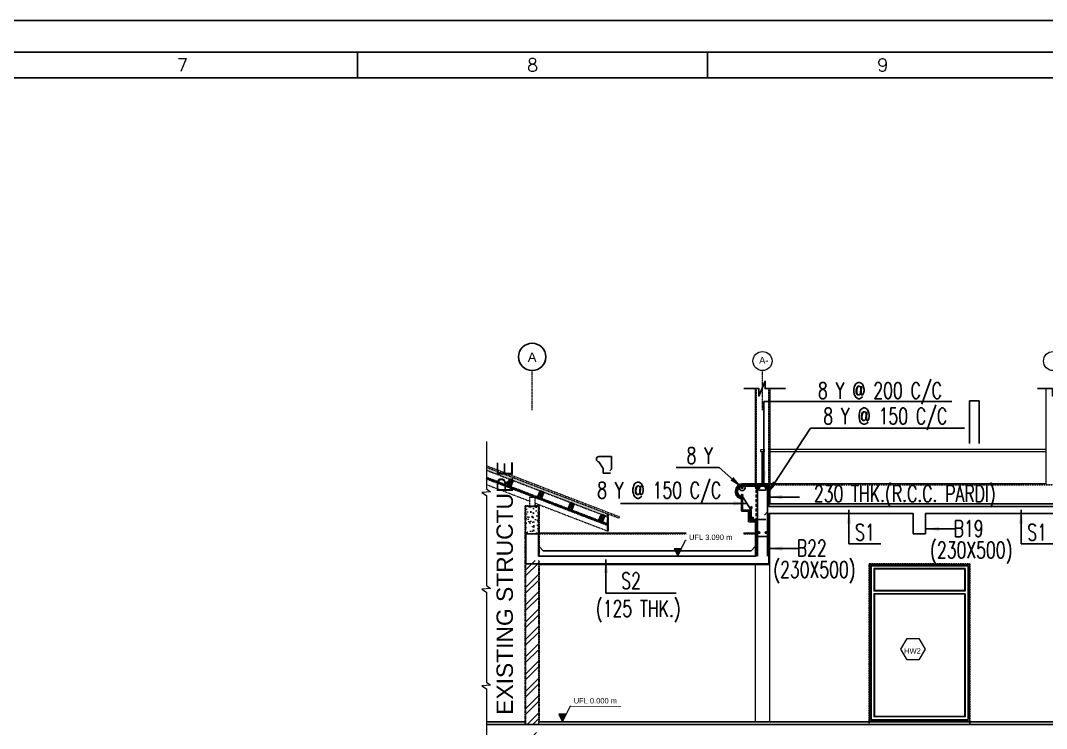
# Model space of a CAD drawing. Header units: millimetres. Extents: x 2659630 to 6742168, y -2425387 to -732288.
# Drawn here: x 3279161 to 3298002, y -1190634 to -1177630 of the extents above; entities that cross this region are included whole.
import ezdxf
from ezdxf.enums import TextEntityAlignment as Align

# ---------------------------------------------------------------- set-up
doc = ezdxf.new("R2010")
doc.units = ezdxf.units.MM
for name, pattern in [('DASHED', [0.75, 0.5, -0.25]), ('Grid Line', [22.225, 12.7, -3.175, 3.175, -3.175]), ('Hidden', [7.14375, 4.7625, -2.38125]), ('Overhead', [3.96875, 2.38125, -1.5875])]:
    doc.linetypes.add(name, pattern=pattern)
for name, color, linetype, lineweight in [('A-ANNO-DIMS', 211, 'Continuous', 9), ('A-DETL-THIN', 151, 'Continuous', 18), ('A-DOOR', 31, 'Continuous', 18), ('A-DOOR-FRAM', 31, 'Continuous', 18), ('A-FLOR-HRAL', 11, 'Continuous', 18), ('A-FLOR-OVHD', 1, 'Overhead', 18), ('A-GENM', 13, 'Continuous', 18), ('A-GLAZ-IDEN', 152, 'Continuous', 9), ('A-GRID-MODE', 80, 'Continuous', 0), ('A-hatch', 253, 'Continuous', 0), ('A-PLASTER', 50, 'Continuous', 0), ('A-STAIRS', 31, 'Continuous', 18), ('A-STRUCTURE ABOVE', 251, 'DASHED', 0), ('A-WALL', 113, 'Continuous', 9), ('A-WALL-PATT', 111, 'Continuous', 0), ('G-ANNO-DIMS', 111, 'Continuous', 9), ('I-WALL', 2, 'Continuous', 18), ('licensing text', 7, 'Continuous', 5), ('S-GRID', 1, 'Continuous', 9), ('S-GRID-IDEN', 1, 'Continuous', 9), ('section roof', 37, 'Continuous', 20), ('section-steel', 27, 'Continuous', 30)]:
    doc.layers.add(name, color=color, linetype=linetype, lineweight=lineweight)
for name, color, linetype in [('A-COLUMN', 12, 'Continuous'), ('A-LINE 08', 8, 'Continuous'), ('A-LINE-1 HIDDEN', 1, 'Continuous'), ('A-MOULDING', 20, 'Continuous'), ('A-WATER PROOFING', 30, 'Continuous'), ('PNA', 8, 'Continuous'), ('S-BEAM NO', 3, 'Continuous'), ('S-BRECK LINE', 8, 'Continuous'), ('S-COLUMN', 1, 'Continuous'), ('S-COLUMN NO', 2, 'Continuous'), ('S-CONCRET LINE', 4, 'Continuous'), ('S-DIM-1', 5, 'Continuous'), ('S-REINFORCEMENT', 6, 'Continuous')]:
    doc.layers.add(name, color=color, linetype=linetype)
doc.layers.get('A-ANNO-DIMS').off()
doc.styles.add('Arial', font='arial.ttf', dxfattribs={"height": 123})
doc.styles.add('Arial_1', font='arial.ttf', dxfattribs={"height": 98.353293})
doc.styles.add('Arial_2', font='arial.ttf', dxfattribs={"height": 121.981135})
doc.styles.add('ROMANS', font='r.shx', dxfattribs={"width": 0.7})
doc.dimstyles.new('dim100', dxfattribs={"dimtxt": 250, "dimasz": 250, "dimexe": 200, "dimexo": 200, "dimgap": 100, "dimtad": 1, "dimdec": 0, "dimrnd": 1, "dimzin": 0, "dimdsep": 46, "dimtxsty": 'ROMANS', "dimcen": 0, "dimclrd": 5, "dimclre": 5, "dimclrt": 4, "dimadec": 0, "dimazin": 0, "dimtfac": 1, "dimtdec": 0, "dimtix": 1, "dimtofl": 0, "dimtmove": 2, "dimatfit": 3, "dimfxl": 1, "dimtolj": 1, "dimtzin": 0, "dimlwd": -1, "dimlwe": -1, "dimarcsym": 0})
doc.dimstyles.new('dim33.33', dxfattribs={"dimtxt": 250, "dimasz": 250, "dimexe": 200, "dimexo": 200, "dimgap": 100, "dimtad": 1, "dimdec": 0, "dimlfac": 0.333331, "dimzin": 0, "dimdsep": 46, "dimtxsty": 'ROMANS', "dimcen": 0, "dimclrd": 5, "dimclre": 5, "dimclrt": 4, "dimadec": 0, "dimazin": 0, "dimtfac": 1, "dimtdec": 0, "dimtix": 1, "dimtofl": 0, "dimtmove": 2, "dimatfit": 3, "dimfxl": 1, "dimtolj": 1, "dimtzin": 0, "dimlwd": -1, "dimlwe": -1, "dimarcsym": 0})

# ---------------------------------------------------------------- blocks, each defined once
blk = doc.blocks.new('A1_SHEET.')
at = {"flags": 128}
blk.add_lwpolyline([(0, 0), (0, 594), (841, 594), (841, 0)], close=True, dxfattribs=at)
at = {"layer": 'PNA'}
for p, q in [((486.42, 587.8), (486.42, 582.8)), ((554.83, 587.8), (554.83, 582.8))]:
    blk.add_line(p, q, dxfattribs=at)
at = {"layer": 'PNA', "color": 1}
for points in [[(7.5, 6.2), (833.5, 6.2), (833.5, 587.8), (7.5, 587.8)], [(17.5, 11.2), (828.5, 11.2), (828.5, 582.8), (17.5, 582.8)]]:
    blk.add_lwpolyline(points, close=True, dxfattribs=at)
at = {"layer": 'PNA', "style": 'ROMANS'}
for s, p in [('7', (452.22, 585.3)), ('8', (520.63, 585.3)), ('9', (589.05, 585.3))]:
    blk.add_text(s, height=2.5, dxfattribs=at).set_placement(p, align=Align.MIDDLE)
blk = doc.blocks.new('A$C2D2C472C')
at = {"layer": 'A-WALL-PATT'}
h = blk.add_hatch(dxfattribs=at)
h.set_pattern_fill('ANSI37', color=256, scale=600, style=0)
h.set_pattern_definition([(45, (-102930.5, -114895.04), (-53.03301, 53.03301), []), (135, (-102930.5, -114895.04), (-53.03301, -53.03301), [])])
edge = h.paths.add_edge_path()
edge.add_line((945, 1920), (945, 2190))
edge.add_arc((910, 2190), 35, 359.9997, 449.9997)
edge.add_line((910, 2225), (207, 2225))
edge.add_arc((206, 2190), 34.8, 89.6479, 180.3515)
edge.add_line((172, 2190), (172, 990))
edge.add_arc((206, 990), 34.9, 179.8778, 270.1222)
edge.add_line((207, 955), (480, 955))
edge.add_line((480, 955), (480, 840))
edge.add_line((480, 840), (207, 840))
edge.add_arc((206, 990), 150, 192.8759, 270.0054, ccw=False)
edge.add_line((60, 956), (60, 2190))
edge.add_arc((204, 2196), 144, 89.0594, 182.2702, ccw=False)
edge.add_arc((117, -14981489), 14983828, 89.9969678, 89.9996576, ccw=False)
edge.add_arc((910, 2190), 150, 45.0021, 89.9973, ccw=False)
edge.add_arc((910, 2190), 150, -0.0027, 45.0021, ccw=False)
edge.add_line((1060, 2190), (1060, 1920))
edge.add_line((1060, 1920), (945, 1920))
at = {"layer": 'A-DETL-THIN'}
for p, q in [((480, 1920), (480, 1470)), ((710, 1920), (480, 1920))]:
    blk.add_line(p, q, dxfattribs=at)
at = {"layer": 'A-FLOR-OVHD'}
blk.add_lwpolyline([(1060, 1920, 0.457355), (890, 2120), (450, 2120, 0.414214), (280, 1950), (280, 1010, 0.414214), (450, 840), (480, 840), (480, 1920), (1060, 1920)], format="xyb", close=True, dxfattribs=at)
at = {"layer": 'A-GENM'}
for centre, start, end in [((207, 2190, 0), 89.9997, 179.9997), ((207, 990, 0), 179.9997, 192.8569), ((207, 990, 0), 192.8569, 205.714), ((207, 990, 0), 205.714, 218.5711), ((207, 990, 0), 218.5711, 231.4283), ((207, 990, 0), 231.4283, 244.2854), ((207, 990, 0), 244.2854, 269.9997)]:
    blk.add_arc(centre, 170, start, end, dxfattribs=at)
at = {"layer": 'A-PLASTER'}
for p, q in [((910, 2360, 0), (207, 2360, 0)), ((37, 2190, 0), (37, 990, 0)), ((1080, 1920), (1080, 2190, 0)), ((207, 820, 0), (480, 820, 0))]:
    blk.add_line(p, q, dxfattribs=at)
for centre, start, end in [((207, 2190, 0), 90, 180), ((910, 2190, 0), 359.9997, 89.9997), ((207, 990, 0), 180, 192.8571), ((207, 990, 0), 192.8571, 205.7143), ((207, 990, 0), 205.7143, 218.5714), ((207, 990, 0), 218.5714, 231.4286), ((207, 990, 0), 231.4286, 244.2857), ((207, 990, 0), 244.2857, 270)]:
    blk.add_arc(centre, 170, start, end, dxfattribs=at)
at = {"layer": 'A-WALL'}
blk.add_lwpolyline([(945, 1920), (945, 2190, 0.414213), (910, 2225), (207, 2225, 0.417815), (172, 2190), (172, 990, 0.415463), (207, 955), (480, 955), (480, 840), (207, 840, -0.34985), (60, 956), (60, 2190, -0.430724), (207, 2340, -0.000012), (910, 2340, -0.198891), (1016, 2296, -0.198934), (1060, 2190), (1060, 1920)], format="xyb", close=True, dxfattribs=at)
blk = doc.blocks.new('Purlins')
at = {"layer": 'A-hatch', "lineweight": -3}
h = blk.add_hatch(color=256, dxfattribs=at)
h.dxf.hatch_style = 1
h.paths.add_polyline_path([(61, 122), (0, 122), (0, 0), (61, 0)])
h.paths.add_polyline_path([(56.2, 117.2), (56.2, 4.8), (4.8, 4.8), (4.8, 117.2)], flags=16)
at = {"layer": 'A-COLUMN', "color": 1}
for points in [[(4.8, 117.2), (56.2, 4.8)], [(56.2, 117.2), (4.8, 4.8)]]:
    blk.add_lwpolyline(points, dxfattribs=at)
at = {"layer": 'section-steel'}
for points in [[(0, 122), (61, 122), (61, 0), (0, 0)], [(4.8, 117.2), (56.2, 117.2), (56.2, 4.8), (4.8, 4.8)]]:
    blk.add_lwpolyline(points, close=True, dxfattribs=at)
blk = doc.blocks.new('WINDOW-HW2-1850X2950-ELV')
at = {"layer": 'A-DOOR'}
for p, q in [((37, 2913), (1813, 2913)), ((1763, 2863), (87, 2863)), ((1753, 2853), (97, 2853)), ((1763, 2450), (87, 2450)), ((1753, 2460), (97, 2460)), ((1763, 2400), (87, 2400)), ((1753, 2390), (97, 2390)), ((37, 87), (1813, 87)), ((1763, 137), (87, 137)), ((1753, 147), (97, 147))]:
    blk.add_line(p, q, dxfattribs=at)
at = {"layer": 'A-DOOR-FRAM'}
for p, q in [((37, 2913), (37, 87)), ((87, 2863), (87, 2450)), ((97, 2853), (97, 2460)), ((1753, 2853), (1753, 2460)), ((1763, 2863), (1763, 2450)), ((1813, 2913), (1813, 87)), ((87, 2400), (87, 137)), ((97, 2390), (97, 147)), ((1753, 2390), (1753, 147)), ((1763, 2400), (1763, 137))]:
    blk.add_line(p, q, dxfattribs=at)
at = {"layer": 'A-LINE-1 HIDDEN', "linetype": 'Hidden'}
blk.add_lwpolyline([(0, 2950), (1850, 2950), (1850, 0), (0, 0)], close=True, dxfattribs=at)
at = {"layer": 'I-WALL'}
blk.add_line((12, 2938), (12, 62), dxfattribs=at)
blk.add_lwpolyline([(12, 2938), (1838, 2938), (1838, 62), (12, 62)], dxfattribs=at)
blk = doc.blocks.new('Spot section')
at = {"layer": 'G-ANNO-DIMS'}
h = blk.add_hatch(color=256, dxfattribs=at)
h.dxf.hatch_style = 1
h.paths.add_polyline_path([(0, 136), (67, 0), (135, 136)])
blk.add_lwpolyline([(135, 136), (0, 136), (67, 0), (213, 294), (1141, 294)], dxfattribs=at)
blk = doc.blocks.new('Grid - M_Grid Head - Circle-24584-GROUND FLOOR PLAN-01')
at = {"layer": 'A-GRID-MODE'}
blk.add_circle((0, 0), 3.5, dxfattribs=at)
blk = doc.blocks.new('Grid - M_Grid Head - Circle_02-314212-GROUND FLOOR PLAN_01')
at = {"layer": 'A-LINE 08'}
blk.add_circle((0, 0), 5, dxfattribs=at)

msp = doc.modelspace()

# ---------------------------------------------------------------- hatches: boundary and pattern name
at = {"layer": 'A-STRUCTURE ABOVE', "linetype": 'Hidden', "ltscale": 0.005, "true_color": 0x939598}
h = msp.add_hatch(dxfattribs=at)
h.set_pattern_fill('HONEY', color=252, scale=100, angle=44.9997132)
h.set_pattern_definition([(44.9997132, (2152514.47, 488314.173), (5.60370138, 20.912879545), [12.5, -25]), (164.9997132, (2152514.47, 488314.173), (-20.91293564, -5.603492025), [12.5, -25]), (104.9997132, (2152514.47, 488314.173), (-15.309234264, 15.30938752), [-25, 12.5])])
h.paths.add_polyline_path([(3287717.643, -1185835.488), (3287717.643, -1185889.045), (3289936.026, -1186740.615), (3289936.027, -1186687.058)])
h = msp.add_hatch(dxfattribs=at)
h.set_pattern_fill('ANSI37', color=252, scale=100, angle=338.9997132)
h.set_pattern_definition([(23.999713, (3496452.858, -1146463.07), (-5.0841509, 11.4193437), []), (113.999713, (3496452.858, -1146463.07), (-11.4193437, -5.0841509), [])])
h.paths.add_polyline_path([(3287717.643, -1186021.439), (3287717.643, -1186048.217), (3289936.026, -1186899.788), (3289936.026, -1186873.009)])
h = msp.add_hatch(dxfattribs=at)
h.set_pattern_fill('AR-CONC', color=252, scale=25, angle=359.9997132)
h.set_pattern_definition([(49.999713, (3891945.46, -1904295.65), (179.314967, -15.688931), [18.75, -206.25]), (354.999713, (3891945.46, -1904295.65), (-34.686892, 188.048207), [15, -165]), (100.451158, (3891960.4, -1904296.96), (144.628074, 172.359274), [15.935048, -175.285528]), (46.183913, (3891945.46, -1904245.65), (266.810126, -41.381156), [28.125, -309.375]), (96.63535, (3891967.7, -1904249.1), (233.666705, 243.52848), [23.902585, -262.92844]), (351.183877, (3891945.46, -1904245.65), (233.666705, 243.52848), [22.5, -247.5]), (20.999713, (3891970.46, -1904258.15), (149.22626, -100.65547), [18.75, -206.25]), (325.999713, (3891970.46, -1904258.15), (60.82974, 181.287207), [15, -165]), (71.451158, (3891982.9, -1904266.54), (210.055998, 80.631737), [15.935047, -175.285528]), (37.499713, (3891945.456, -1904295.655), (3.0403804, 83.2234482), [0, -163, 0, -167.5, 0, -165.625]), (7.499713, (3891945.46, -1904295.655), (65.767878, 98.602599), [0, -95.5, 0, -159.25, 0, -63.125]), (327.499713, (3891889.706, -1904295.654), (133.455581, -5.639386), [0, -62.5, 0, -195, 0, -258.75]), (317.499713, (3891864.71, -1904295.65), (145.796668, 25.025516), [0, -81.25, 0, -129.5, 0, -183.75])])
h.paths.add_polyline_path([(3288671.491, -1187058.626), (3288441.491, -1187058.624), (3288441.495, -1186558.624), (3288671.494, -1186558.626)])
h = msp.add_hatch(dxfattribs=at)
h.set_pattern_fill('ANSI31', color=252, scale=100, angle=338.7453312)
h.set_pattern_definition([(23.7453312, (2152540.919, 488455.005), (-5.03340129, 11.44180368), [])])
h.paths.add_polyline_path([(3289959.714, -1186703.689), (3289936.027, -1186703.689), (3289936.025, -1187006.256), (3289961.024, -1187006.256), (3289960.652, -1186918.032), (3289956.823, -1186917.574), (3289956.823, -1186906.548), (3289960.601, -1186906.057), (3289960.12, -1186792.295), (3289956.824, -1186791.866), (3289956.824, -1186780.84), (3289960.07, -1186780.452)])
h = msp.add_hatch(dxfattribs=at)
h.set_pattern_fill('ANSI32', color=252, scale=600, angle=180, style=0)
h.set_pattern_definition([(225, (3481911.26, -1026175.07), (159.09903, -159.09903), []), (225, (3481805.2, -1026175.07), (159.09903, -159.09903), [])])
h.paths.add_polyline_path([(3288671.484, -1187548.734), (3288441.484, -1187548.734), (3288441.484, -1190558.622), (3288671.484, -1190558.622)])
h.paths.add_polyline_path([(3288441.484, -1190708.732), (3288441.484, -1191008.618), (3288671.484, -1191008.618), (3288671.484, -1190708.732)])

# ---------------------------------------------------------------- linework, layer by layer
at = {"layer": 'A-FLOR-HRAL'}
for p, q in [((3292778.473, -1186158.819), (3292778.473, -1185553.815)), ((3292794.473, -1186158.819), (3292794.473, -1185553.815)), ((3297986.47, -1185508.816), (3292921.475, -1185508.816)), ((3297986.47, -1185553.816), (3292921.475, -1185553.816))]:
    msp.add_line(p, q, dxfattribs=at)
msp.add_lwpolyline([(3292756.473, -1185508.815), (3292816.473, -1185508.815), (3292816.473, -1185553.815), (3292756.473, -1185553.815)], close=True, dxfattribs=at)
at = {"layer": 'A-GLAZ-IDEN'}
msp.add_lwpolyline([(3295657.176, -1189370.738), (3295442.458, -1189370.738), (3295324.451, -1189175.846), (3295442.458, -1188980.955), (3295658.769, -1188980.955), (3295776.775, -1189175.846), (3295657.176, -1189370.738)], close=True, dxfattribs=at)
at = {"layer": 'A-LINE-1 HIDDEN', "linetype": 'Hidden'}
for p, q in [((3292671.474, -1184390.479), (3292671.473, -1186158.82)), ((3292901.474, -1184390.479), (3292901.473, -1186158.82)), ((3292901.473, -1186158.82), (3308651.475, -1186158.819)), ((3288683.571, -1187058.734), (3292651.475, -1187058.734))]:
    msp.add_line(p, q, dxfattribs=at)
at = {"layer": 'A-MOULDING'}
for p, q in [((3308671.476, -1186508.815), (3292901.475, -1186508.815)), ((3288429.486, -1190508.732), (3287717.643, -1190508.732)), ((3308671.476, -1190508.732), (3288671.478, -1190508.732))]:
    msp.add_line(p, q, dxfattribs=at)
at = {"layer": 'A-PLASTER'}
for p, q in [((3292921.476, -1186138.809), (3292418.196, -1186138.809)), ((3292921.476, -1186138.809), (3292921.476, -1186508.815)), ((3292401.473, -1186643.779), (3292401.473, -1186417.352)), ((3292401.473, -1186643.779), (3292531.475, -1186643.779)), ((3292531.474, -1186838.753), (3292531.475, -1186643.779)), ((3292913.475, -1186683.736), (3292913.475, -1187620.736)), ((3292531.474, -1186838.753), (3292651.475, -1186838.754)), ((3292651.475, -1186838.754), (3292651.475, -1187468.736)), ((3288683.558, -1187620.736), (3292913.475, -1187620.736))]:
    msp.add_line(p, q, dxfattribs=at)
msp.add_arc((3292421.473, -1186278.779), 140.009, 90, 261.7872427, dxfattribs=at)
at = {"layer": 'A-STAIRS'}
msp.add_lwpolyline([(3287717.643, -1185360.673), (3287717.643, -1186233.463), (3287793.544, -1186287.853), (3287635.017, -1186296.258), (3287717.643, -1186355.467), (3287717.643, -1188009.483), (3287793.544, -1188063.873), (3287635.017, -1188072.278), (3287717.643, -1188131.486), (3287717.643, -1189785.503), (3287793.544, -1189839.892), (3287635.461, -1189848.274), (3287717.643, -1189907.506), (3287717.643, -1191492.047)], dxfattribs=at)
at = {"layer": 'A-STRUCTURE ABOVE', "color": 252, "linetype": 'Hidden', "ltscale": 0.005, "true_color": 0x939598}
for p, q in [((3287717.643, -1185805.495), (3290156.464, -1186741.685)), ((3287717.643, -1185835.488), (3290146.43, -1186767.825)), ((3287717.643, -1185889.045), (3289936.026, -1186740.615)), ((3287717.643, -1185890.759), (3289936.026, -1186742.329)), ((3287717.643, -1186021.439), (3289936.026, -1186873.009)), ((3287717.643, -1186152.119), (3288509.368, -1186456.038)), ((3288429.485, -1190558.733), (3288429.625, -1186546.588)), ((3288509.367, -1186546.588), (3288429.625, -1186546.588)), ((3288441.491, -1187058.624), (3288441.494, -1186556.588)), ((3288671.494, -1186556.589), (3288441.494, -1186556.588)), ((3288509.367, -1186546.588), (3288609.367, -1186546.588)), ((3288609.367, -1186494.425), (3289936.025, -1187003.689)), ((3288609.367, -1186536.588), (3288683.585, -1186536.589)), ((3288671.491, -1187058.626), (3288671.494, -1186556.589)), ((3288683.585, -1186536.589), (3288683.56, -1187468.736)), ((3288441.485, -1190558.734), (3288441.59, -1187548.734)), ((3288671.558, -1187548.734), (3288671.477, -1190558.734)), ((3288683.558, -1187560.734), (3288683.478, -1190508.732))]:
    msp.add_line(p, q, dxfattribs=at)
for points in [[(3287717.643, -1186048.217), (3289936.026, -1186899.788), (3289936.026, -1186873.009), (3287717.643, -1186021.439)], [(3289959.714, -1186703.636), (3289936.027, -1186703.741), (3289936.025, -1187006.256), (3289961.025, -1187006.256), (3289959.714, -1186703.636)]]:
    msp.add_lwpolyline(points, dxfattribs=at)
msp.add_lwpolyline([(3288609.368, -1186391.133), (3288509.368, -1186391.132), (3288509.367, -1186556.588), (3288609.367, -1186556.588)], close=True, dxfattribs=at)
at = {"layer": 'A-WALL'}
for p, q in [((3292651.575, -1184390.479), (3292651.575, -1186138.809)), ((3292921.476, -1184390.479), (3292921.476, -1186138.809)), ((3297994.476, -1186138.811), (3297994.476, -1184390.479)), ((3297986.47, -1186138.811), (3292921.475, -1186138.813)), ((3288683.571, -1187038.734), (3292651.475, -1187038.734)), ((3292651.475, -1187620.736), (3292651.475, -1190508.732)), ((3292913.475, -1187620.736), (3292913.475, -1190508.732))]:
    msp.add_line(p, q, dxfattribs=at)
at = {"layer": 'S-BRECK LINE'}
for points in [[(3293206.122, -1184390.479), (3292832.975, -1184390.479), (3292832.975, -1184253.105), (3292720.159, -1184527.853), (3292720.159, -1184390.479), (3292442.181, -1184390.479)], [(3298597.711, -1184390.479), (3298224.564, -1184390.479), (3298224.564, -1184253.105), (3298111.748, -1184527.853), (3298111.748, -1184390.479), (3297833.77, -1184390.479)]]:
    msp.add_lwpolyline(points, dxfattribs=at)
at = {"layer": 'S-COLUMN', "ltscale": 2500}
msp.add_circle((3292412.961, -1186210.868), 52.968, dxfattribs=at)
at = {"layer": 'S-COLUMN NO', "ltscale": 2500}
msp.add_ellipse((3292780.761, -1186209.386), major_axis=(120.714, 0), ratio=0.406785743, dxfattribs=at)
at = {"layer": 'S-CONCRET LINE'}
for p, q in [((3292901.475, -1186158.82), (3292418.013, -1186158.82)), ((3292901.475, -1186558.736), (3292901.475, -1186158.82)), ((3292421.473, -1186398.788), (3292421.473, -1186623.779)), ((3300786.476, -1186558.736), (3292901.475, -1186558.736)), ((3292421.473, -1186623.779), (3292551.475, -1186623.779)), ((3292551.475, -1186623.779), (3292551.474, -1186818.753)), ((3292901.475, -1186683.736), (3295551.476, -1186683.736)), ((3292901.475, -1187108.816), (3292901.475, -1186683.736)), ((3295551.476, -1186683.736), (3295551.476, -1187058.739)), ((3295781.476, -1187058.739), (3295781.476, -1186683.736)), ((3295781.476, -1186683.736), (3298181.476, -1186683.736)), ((3292551.474, -1186818.753), (3292671.475, -1186818.754)), ((3292671.475, -1186818.754), (3292671.475, -1187108.816)), ((3288441.491, -1187058.624), (3288671.491, -1187058.626)), ((3288441.59, -1187608.736), (3288441.593, -1187058.624)), ((3288671.547, -1187468.736), (3288671.491, -1187058.626)), ((3292671.475, -1187108.816), (3292901.475, -1187108.816)), ((3295551.476, -1187058.739), (3295781.476, -1187058.739)), ((3288671.539, -1187468.736), (3292671.475, -1187468.736)), ((3288441.59, -1187608.736), (3292901.475, -1187608.736)), ((3308901.478, -1190558.734), (3287717.643, -1190558.736))]:
    msp.add_line(p, q, dxfattribs=at)
at = {"layer": 'S-CONCRET LINE', "linetype": 'Hidden', "ltscale": 12}
msp.add_line((3292671.475, -1186818.754), (3292671.473, -1186158.82), dxfattribs=at)
at = {"layer": 'S-CONCRET LINE'}
msp.add_lwpolyline([(3292671.475, -1187608.736), (3292901.475, -1187608.736), (3292901.475, -1187108.816), (3292671.475, -1187108.816), (3292671.475, -1187468.736)], dxfattribs=at)
msp.add_arc((3292421.474, -1186278.779), 120.009, 91.6526791, 269.9995046, dxfattribs=at)
at = {"layer": 'S-GRID', "linetype": 'Grid Line'}
for p, q in [((3288556.632, -1184789.127), (3288556.632, -1184059.115)), ((3292786.474, -1184789.127), (3292786.474, -1184059.115))]:
    msp.add_line(p, q, dxfattribs=at)
at = {"layer": 'S-REINFORCEMENT'}
for p, q in [((3296767.894, -1184617.868), (3296587.893, -1184617.868)), ((3296587.895, -1185397.252), (3296587.893, -1184617.868)), ((3296767.893, -1185397.252), (3296767.894, -1184617.868)), ((3289920.748, -1185637.769), (3289781.708, -1185637.769)), ((3290010.749, -1185637.769), (3289920.748, -1185637.769)), ((3290010.749, -1185872.75), (3290010.749, -1185637.769)), ((3289860.749, -1185857.749), (3289783.248, -1185732.753)), ((3289860.749, -1185857.749), (3289860.748, -1185942.736)), ((3289860.748, -1185942.736), (3289996.408, -1185942.736)), ((3290010.749, -1185872.75), (3289984.072, -1185903.928)), ((3292696.474, -1186183.82), (3292418.395, -1186183.82)), ((3292696.477, -1187468.736), (3292696.474, -1186183.82)), ((3292876.475, -1186183.82), (3292696.474, -1186183.82)), ((3292876.475, -1187468.736), (3292876.475, -1186183.82)), ((3292576.475, -1186623.779), (3292421.473, -1186373.788)), ((3292576.475, -1186623.779), (3292576.474, -1186793.754)), ((3292876.475, -1186653.781), (3292823.122, -1186716.138)), ((3292576.474, -1186793.754), (3292847.793, -1186793.754))]:
    msp.add_line(p, q, dxfattribs=at)
at = {"layer": 'S-REINFORCEMENT', "const_width": 26.46}
for points in [[(3292399.191, -1186210.868, 1), (3292426.731, -1186210.868, 1)], [(3292399.191, -1186210.868, 1), (3292426.731, -1186210.868, 1)], [(3292399.191, -1186210.868, 1), (3292426.731, -1186210.868, 1)], [(3292709.697, -1186210.868, 1), (3292737.237, -1186210.868, 1)], [(3292709.697, -1186210.868, 1), (3292737.237, -1186210.868, 1)], [(3292709.697, -1186210.868, 1), (3292737.237, -1186210.868, 1)], [(3292836.167, -1186210.868, 1), (3292863.707, -1186210.868, 1)], [(3292836.167, -1186210.868, 1), (3292863.707, -1186210.868, 1)], [(3292836.167, -1186210.868, 1), (3292863.707, -1186210.868, 1)], [(3292399.191, -1186348.543, 1), (3292426.731, -1186348.543, 1)], [(3292399.191, -1186348.543, 1), (3292426.731, -1186348.543, 1)], [(3292399.191, -1186348.543, 1), (3292426.731, -1186348.543, 1)], [(3292567.841, -1186576.764, 1), (3292595.381, -1186576.764, 1)], [(3292567.841, -1186576.764, 1), (3292595.381, -1186576.764, 1)], [(3292567.841, -1186576.764, 1), (3292595.381, -1186576.764, 1)], [(3292590.417, -1186770.056, 1), (3292617.957, -1186770.056, 1)], [(3292590.417, -1186770.056, 1), (3292617.957, -1186770.056, 1)], [(3292590.417, -1186770.056, 1), (3292617.957, -1186770.056, 1)], [(3292709.697, -1187035.522, 1), (3292737.237, -1187035.522, 1)], [(3292709.697, -1187035.522, 1), (3292737.237, -1187035.522, 1)], [(3292709.697, -1187035.522, 1), (3292737.237, -1187035.522, 1)], [(3292836.167, -1187035.522, 1), (3292863.707, -1187035.522, 1)], [(3292836.167, -1187035.522, 1), (3292863.707, -1187035.522, 1)], [(3292836.167, -1187035.522, 1), (3292863.707, -1187035.522, 1)]]:
    msp.add_lwpolyline(points, format="xyb", close=True, dxfattribs=at)
at = {"layer": 'S-REINFORCEMENT'}
for centre, radius in [((3289783.248, -1185685.249), 47.504), ((3292421.474, -1186278.779), 95.009)]:
    msp.add_arc(centre, radius, 91.6526791, 269.9995046, dxfattribs=at)
at = {"layer": 'section roof'}
msp.add_line((3290156.464, -1186741.685), (3290146.43, -1186767.825), dxfattribs=at)

# ---------------------------------------------------------------- block references
at = {"xscale": 94.00879904875153, "yscale": 94.00879904875153, "zscale": 94.00879904875153}
msp.add_blockref('A1_SHEET.', (3239620.142, -1233470.769), dxfattribs=at)
at = {"layer": 'A-ANNO-DIMS', "xscale": -1}
msp.add_blockref('A$C2D2C472C', (3277030.576, -1186150.306), dxfattribs=at)
at = {"layer": 'A-ANNO-DIMS'}
msp.add_blockref('WINDOW-HW2-1850X2950-ELV', (3294743.98, -1190558.727), dxfattribs=at)
at = {"layer": 'A-GRID-MODE', "xscale": 49.99999999999998, "yscale": 49.99999999999998, "zscale": 49.99999999999998, "rotation": 270}
for p in [(3292786.474, -1183884.115), (3298121.476, -1183884.115)]:
    msp.add_blockref('Grid - M_Grid Head - Circle-24584-GROUND FLOOR PLAN-01', p, dxfattribs=at)
at = {"layer": 'A-STRUCTURE ABOVE', "color": 252, "linetype": 'Hidden', "ltscale": 0.005, "true_color": 0x939598, "rotation": 338.9997132141146}
for p in [(3288103.204, -1186169.478, 0), (3288663.351, -1186384.502, 0), (3289223.498, -1186599.526, 0), (3289783.645, -1186814.549, 0)]:
    msp.add_blockref('Purlins', p, dxfattribs=at)
at = {"layer": 'G-ANNO-DIMS'}
for p in [(3291162.299, -1187468.735), (3289044.883, -1190508.731)]:
    msp.add_blockref('Spot section', p, dxfattribs=at)
at = {"layer": 'S-GRID-IDEN', "xscale": 49.99999999999998, "yscale": 49.99999999999998, "zscale": 49.99999999999998}
msp.add_blockref('Grid - M_Grid Head - Circle_02-314212-GROUND FLOOR PLAN_01', (3288556.632, -1183809.115), dxfattribs=at)

# ---------------------------------------------------------------- texts
at = {"layer": 'A-GLAZ-IDEN', "insert": (3295541.118, -1189259.446), "char_height": 98.3533, "width": 244.8, "attachment_point": 8, "line_spacing_factor": 0.938532, "style": 'Arial_1'}
msp.add_mtext('HW2', dxfattribs=at)
at = {"layer": 'A-GRID-MODE', "style": 'Arial'}
msp.add_text('A-', height=122.9416, dxfattribs=at).set_placement((3292725.087, -1183934.004))
at = {"layer": 'licensing text', "style": 'Arial'}
msp.add_text('EXISTING STRUCTURE', height=300, rotation=89.999975, dxfattribs=at).set_placement((3288202.683, -1190382.285))
at = {"layer": 'S-BEAM NO', "style": 'ROMANS', "width": 0.7}
for s, p in [('230 THK.(R.C.C. PARDI)', (3295400.402, -1186319.756, 0)), ('B19', (3296571.801, -1186961.178, 0)), ('(230X500)', (3296620.695, -1187354.412)), ('B22', (3293691.8, -1187321.309, 0)), ('(230X500)', (3293740.695, -1187714.543))]:
    msp.add_text(s, height=300, dxfattribs=at).set_placement(p, align=Align.MIDDLE_CENTER)
at = {"layer": 'S-BEAM NO', "char_height": 300, "attachment_point": 2, "style": 'ROMANS'}
for s, insert, width in [('S1', (3294668.346, -1186878.679), 457.14286), ('S1', (3297829.855, -1186878.679), 457.14286), ('S2', (3290373.874, -1187771.583), 457.14286), ('(125 THK.)', (3290505.607, -1188280.22), 1894.52662)]:
    msp.add_mtext(s, dxfattribs=dict(at, insert=insert, width=width))
at = {"layer": 'S-DIM-1', "color": 4, "ltscale": 2500, "char_height": 300, "attachment_point": 5, "rotation": 359.9999954, "style": 'ROMANS'}
for s, insert in [('{\\A1;8 Y @ 200 C/C}', (3294943.487, -1184476.865)), ('{\\A1;8 Y @ 150 C/C}', (3295040.576, -1184945.48)), ('{\\A1;8 Y }', (3291634.718, -1185619.964)), ('{\\A1;8 Y }', (3291634.718, -1185619.964)), ('{\\A1;8 Y }', (3291634.718, -1185619.964)), ('{\\A1;8 Y @ 150 C/C}', (3290889.41, -1186307.238))]:
    msp.add_mtext(s, dxfattribs=dict(at, insert=insert))

# ---------------------------------------------------------------- leaders
at = {"layer": 'S-COLUMN NO', "ltscale": 2500}
for points in [[(3292810.319, -1186161.776), (3292810.319, -1184626.089), (3296264.871, -1184626.089)], [(3292876.475, -1186322.995), (3293668.679, -1185118.977), (3296493.477, -1185118.977)], [(3294373.596, -1186619.411), (3294373.596, -1187239.959), (3294961.883, -1187239.959)], [(3297535.106, -1186619.411), (3297535.106, -1187239.959), (3298123.393, -1187239.959)], [(3289912.431, -1187529.412), (3289912.431, -1188149.96), (3291201.768, -1188149.96)]]:
    msp.add_leader(points, dimstyle='dim100', override={"dimgap": 100, "dimtad": 0}, dxfattribs=at)
at = {"layer": 'S-COLUMN NO', "ltscale": 2500, "path_type": 1}
msp.add_leader([(3292498.974, -1186498.784), (3290177.638, -1186498.784)], dimstyle='dim100', override={"dimgap": 100, "dimtad": 0}, dxfattribs=at)
at = {"layer": 'S-DIM-1'}
for points in [[(3292412.961, -1186210.868), (3291991.25, -1185840.161), (3291202.34, -1185840.161)], [(3292412.961, -1186210.868), (3291991.25, -1185840.161), (3291202.34, -1185840.161)], [(3292412.961, -1186210.868), (3291991.25, -1185840.161), (3291202.34, -1185840.161)], [(3292901.475, -1186381.797), (3293465.159, -1186381.797)], [(3295781.476, -1186968.961), (3296345.16, -1186968.961)], [(3292901.475, -1187329.092), (3293465.159, -1187329.092)]]:
    msp.add_leader(points, dimstyle='dim33.33', dxfattribs=at)

# ---------------------------------------------------------------- next in the draw order: texts
at = {"layer": 'G-ANNO-DIMS', "char_height": 98.35329, "width": 945.6, "attachment_point": 1, "line_spacing_factor": 0.938532, "style": 'Arial', "bg_fill": 2}
for s, insert in [('UFL 3.090 m', (3291437.502, -1187072.189)), ('UFL 0.000 m', (3289320.086, -1190075.322))]:
    msp.add_mtext(s, dxfattribs=dict(at, insert=insert))
at = {"layer": 'S-GRID-IDEN', "insert": (3288556.254, -1183728.026), "char_height": 172.118, "width": 191.0906, "attachment_point": 2, "line_spacing_factor": 0.938532, "style": 'Arial_2', "bg_fill": 3, "box_fill_scale": 1.25, "bg_fill_color": 0, "bg_fill_transparency": 0}
msp.add_mtext('A', dxfattribs=at)

# ---------------------------------------------------------------- next in the draw order: linework, layer by layer
at = {"layer": 'A-WATER PROOFING', "elevation": 0.501}
msp.add_lwpolyline([(3288683.566, -1187293.559), (3288758.743, -1187368.736), (3292576.299, -1187368.736), (3292651.475, -1187293.56)], dxfattribs=at)

doc.saveas('drawing.dxf')
